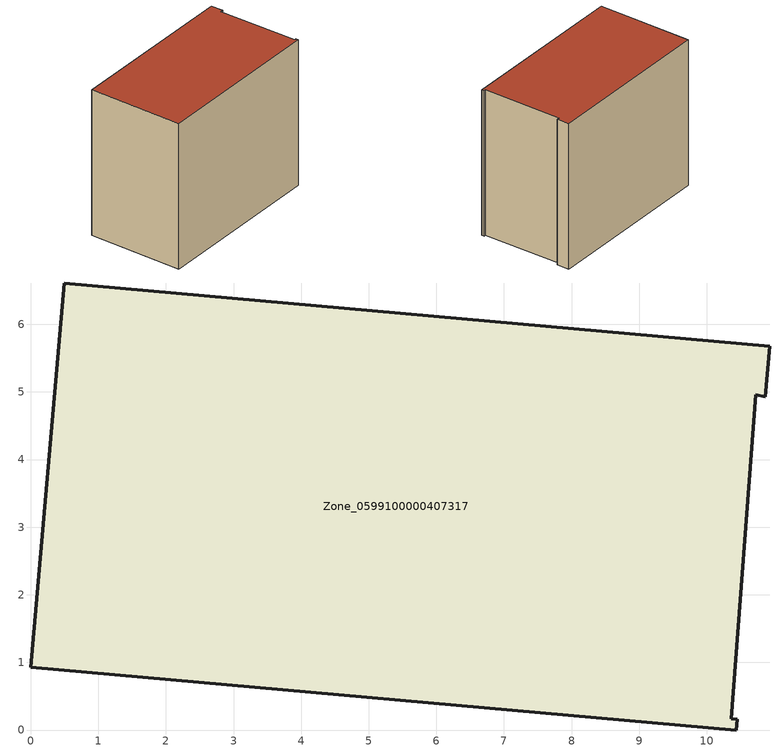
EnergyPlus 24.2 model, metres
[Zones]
Zone_0599100000407317
 floor ground (C_G): 10.72,4.96 10.36,0.17 10.45,0.16 10.44,0 0,0.93 0.5,6.61 10.93,5.67 10.87,4.93 z0
 wall outside (C_F): 10.93,5.67 0.5,6.61 0,0.93 10.44,0 10.45,0.16 10.36,0.17 10.72,4.96 10.87,4.93 10.93,5.67 z0:8.96
 roof outside (C_R): 10.72,4.96 10.87,4.93 10.93,5.67 0.5,6.61 0,0.93 10.44,0 10.45,0.16 10.36,0.17 z8.96
[BUILDING]
Pand.0599100000407317: North Axis=0; Terrain=City; Loads Convergence Tolerance Value=0.04; Temperature Convergence Tolerance Value=0.4; Solar Distribution=FullExterior; Maximum Number of Warmup Days=25; Minimum Number of Warmup Days=1
[Site:Location]
Rotterdam.The.Hague.AP_ZH_NLD Design_Conditions: Latitude=51.96; Longitude=4.45; Time Zone=1; Elevation=-4.5
[SITE:GROUNDTEMPERATURE:BUILDINGSURFACE]
18, 18, 18, 18, 18, 18, 18, 18, 18, 18, 18, 18
[MATERIAL] Thermal Absorptance=0.9; Solar Absorptance=0.7; Visible Absorptance=0.7
Name | Roughness | Thickness | Conductivity | Density | Specific Heat
G.TI.2006-2014 | MediumSmooth | 0.15 | 0.06 | 540 | 1210
F.TI.2006-2014 | Rough | 0.3 | 0.12 | 1920 | 840
R.TI.2006-2014 | MediumRough | 0.2 | 0.08 | 1500 | 1000
[CONSTRUCTION]
C_G: G.TI.2006-2014
C_F: F.TI.2006-2014
C_R: R.TI.2006-2014
[ZONE]
Zone_0599100000407317: Type=1; Multiplier=1; Ceiling Height=Autocalculate; Volume=Autocalculate; Floor Area=autocalculate; Part of Total Floor Area=Yes
[ZONEINFILTRATION:DESIGNFLOWRATE]
Infil_Zone_0599100000407317: Zone or ZoneList or Space or SpaceList=Zone_0599100000407317; Schedule=AlwaysOn; Design Flow Rate Calculation Method=Flow/Area; Flow Rate per Floor Area=0.0015; Constant Term Coefficient=1; Temperature Term Coefficient=0; Velocity Term Coefficient=0; Velocity Squared Term Coefficient=0
[HVACTEMPLATE:ZONE:IDEALLOADSAIRSYSTEM]
Zone_0599100000407317: Maximum Heating Supply Air Temperature=50; Minimum Cooling Supply Air Temperature=13; Maximum Heating Supply Air Humidity Ratio=0.0156; Minimum Cooling Supply Air Humidity Ratio=0.0077; Heating Limit=NoLimit; Cooling Limit=NoLimit; Dehumidification Control Type=ConstantSensibleHeatRatio; Cooling Sensible Heat Ratio=0.7; Dehumidification Setpoint=60; Humidification Control Type=None; Humidification Setpoint=30; Outdoor Air Method=None; Outdoor Air Flow Rate per Person=0.00944; Outdoor Air Flow Rate per Zone Floor Area=0; Outdoor Air Flow Rate per Zone=0; Demand Controlled Ventilation Type=None; Outdoor Air Economizer Type=NoEconomizer; Heat Recovery Type=None; Sensible Heat Recovery Effectiveness=0.7; Latent Heat Recovery Effectiveness=0.65
[ZONECONTROL:THERMOSTAT]
ThermostatControl_Zone_0599100000407317: Zone or ZoneList=Zone_0599100000407317; Control Type Schedule=DualSetpointControlType; Control 1=Thermostat_Zone_0599100000407317; Temperature Difference Between Cutout And Setpoint=0
[THERMOSTATSETPOINT:DUALSETPOINT]
Thermostat_Zone_0599100000407317: Heating Setpoint Temperature Schedule=HeatingSetpoint_Zone_0599100000407317; Cooling Setpoint Temperature Schedule=CoolingSetpoint_Zone_0599100000407317
[SCHEDULE:COMPACT]
HeatingSetpoint_Zone_0599100000407317: Through: 12/31, For: AllDays, Until: 24:00, 21
CoolingSetpoint_Zone_0599100000407317: Through: 12/31, For: AllDays, Until: 24:00, 24
DualSetpointControlType: Through: 12/31, For: AllDays, Until: 24:00, 4
AlwaysOn: Through: 12/31, For: AllDays, Until: 24:00, 1
